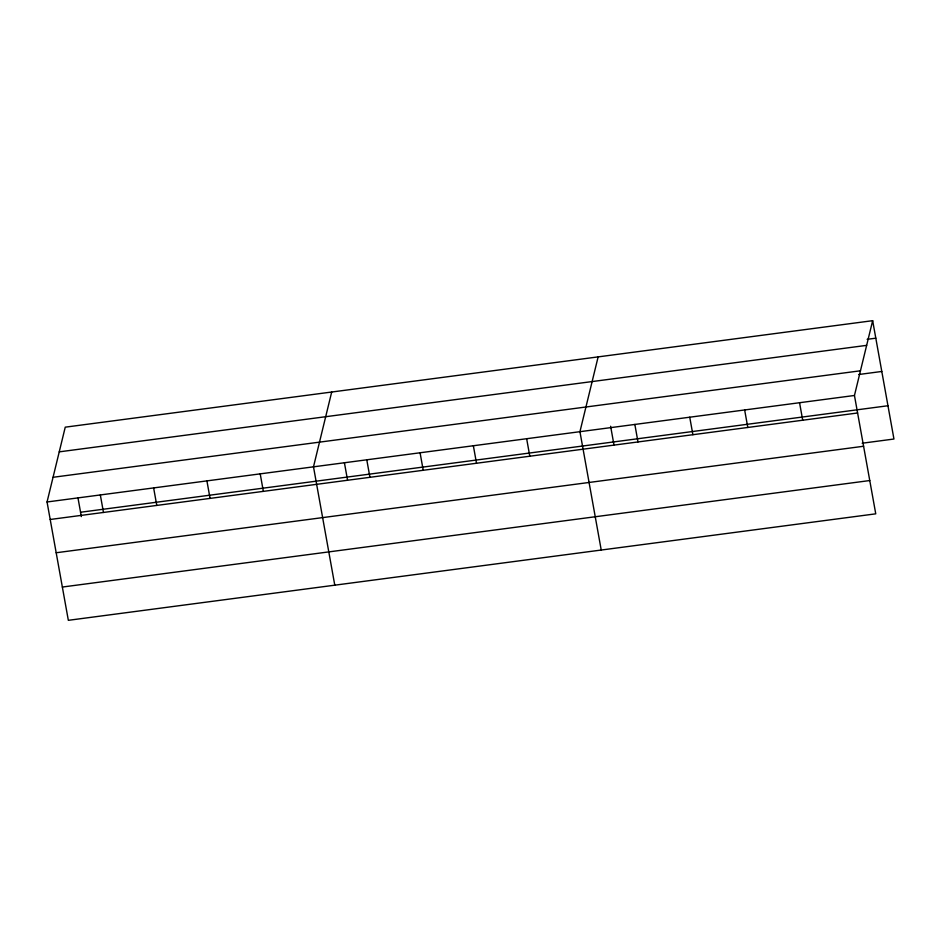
<?xml version="1.0" encoding="UTF-8"?>
<svg xmlns="http://www.w3.org/2000/svg" width="941" height="941" viewBox="0 0 941 941"><rect width="100%" height="100%" fill="white"/><g stroke="black" fill="none" stroke-linecap="round" stroke-linejoin="round"><path stroke-width="1.41" d="M872.66 320.681L854.452 395.479L875.753 513.833L68.34 620.319L47.05 501.976L65.247 427.167L872.66 320.681L893.95 439.024L862.168 443.223M331.691 392.032L313.494 466.83L334.784 585.184M598.135 356.886L579.938 431.684L601.228 550.038M867.132 339.325L875.8 338.184M59.248 451.856L866.649 345.359M53.061 477.287L860.462 370.789M858.674 374.518L881.788 371.46M47.05 501.976L854.452 395.479M80.561 512.245L887.963 405.747M50.202 519.479L857.604 412.981M56.189 552.755L863.591 446.257M62.353 587.043L869.766 480.545M799.556 402.713L802.708 420.227M744.649 409.958L747.801 427.473M689.741 417.204L692.894 434.707M634.846 424.438L637.986 441.952M610.615 426.249L613.967 444.858M526.654 438.718L529.795 456.22M473.358 445.74L476.511 463.254M420.074 452.774L423.227 470.277M366.778 459.796L369.931 477.31M344.43 462.819L347.523 479.992M260.21 473.852L263.351 491.367M206.914 480.886L210.066 498.401M153.63 487.92L156.782 505.423M100.334 494.942L103.486 512.457M77.985 497.965L81.338 516.585"/></g></svg>
